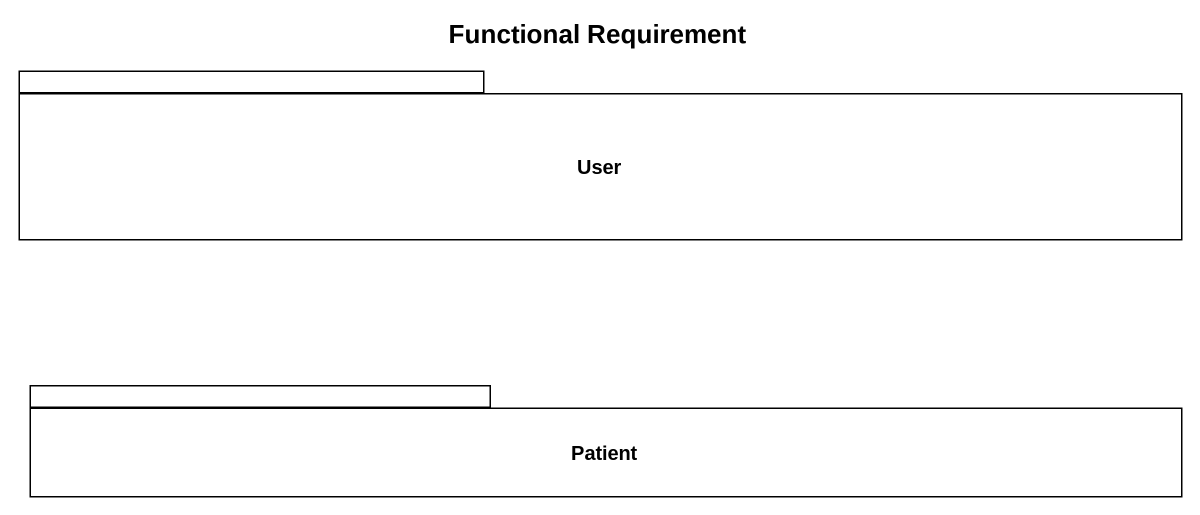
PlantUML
@startuml
title Functional Requirement
package User {
}
package Patient {
}
@enduml
